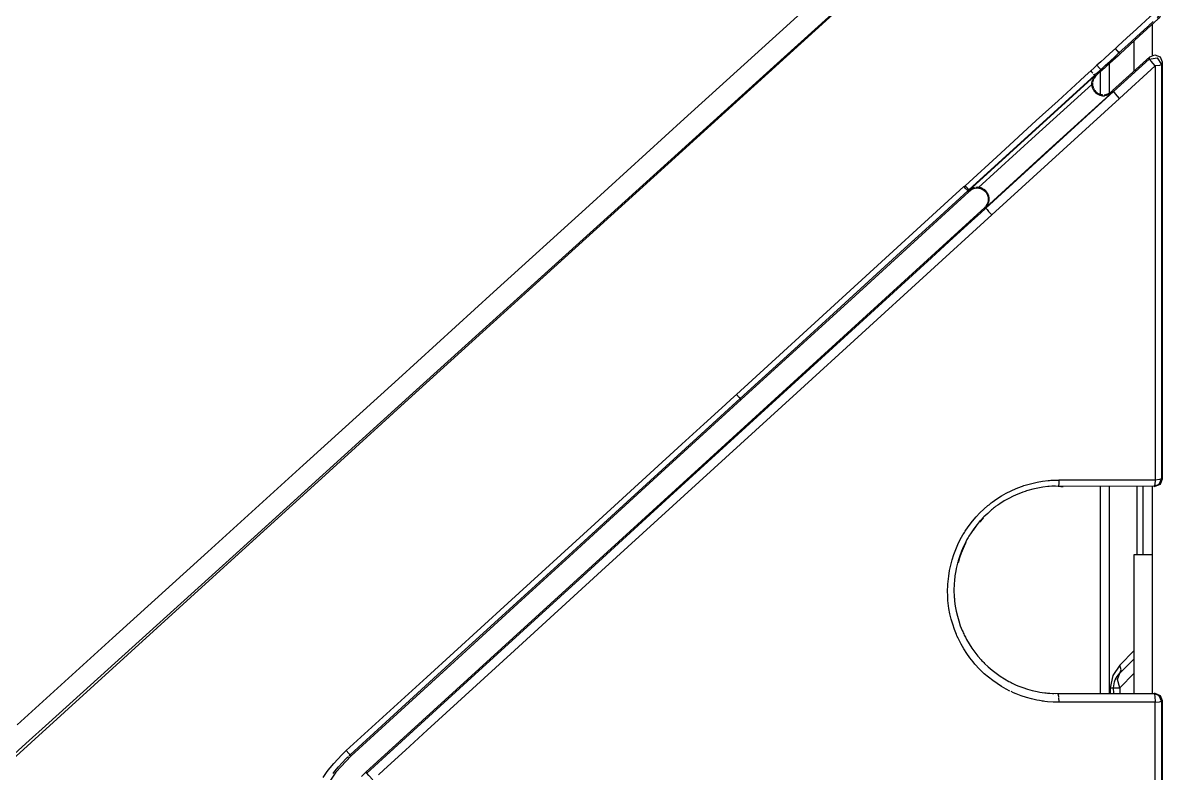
# Model space of a CAD drawing. Header units: millimetres. Extents: x 1291 to 5660, y 748 to 2981.
# Drawn here: x 2709.2 to 2786.4, y 2284.8 to 2335.6 of the extents above; entities that cross this region are included whole.
import ezdxf

# ---------------------------------------------------------------- set-up
doc = ezdxf.new("R2010")
doc.units = ezdxf.units.MM

msp = doc.modelspace()

# ---------------------------------------------------------------- linework, layer by layer
for p, q in [((2785.753, 2304.201), (2785.753, 2290.197)), ((2779.417, 2289.893), (2779.422, 2289.578))]:
    msp.add_line(p, q)
for points in [[(2786.346, 2393.103), (2786.341, 2336.226), (2786.336, 2336.195), (2786.331, 2336.174), (2786.321, 2336.123), (2786.3, 2336.076), (2786.295, 2336.061), (2786.29, 2336.05), (2786.284, 2336.04), (2786.279, 2336.019), (2786.264, 2336.004), (2786.248, 2335.983), (2786.217, 2335.937), (2786.181, 2335.901), (2784.892, 2334.725), (2783.593, 2333.545)], [(2708.783, 2288.042), (2715.244, 2293.915), (2721.709, 2299.782), (2728.17, 2305.645), (2734.636, 2311.512), (2741.096, 2317.385), (2747.567, 2323.258), (2754.023, 2329.126), (2760.488, 2334.988), (2773.415, 2346.729), (2786.346, 2358.469)], [(2786.346, 2356.427), (2773.59, 2344.842), (2748.067, 2321.68), (2735.311, 2310.095), (2728.933, 2304.304), (2722.55, 2298.514), (2703.415, 2281.143), (2697.032, 2275.353), (2684.276, 2263.772)], [(2785.965, 2356.066), (2785.939, 2356.046), (2785.887, 2355.994), (2785.857, 2355.974), (2785.831, 2355.948), (2785.805, 2355.927), (2785.774, 2355.901), (2785.748, 2355.87), (2773.276, 2344.594), (2760.803, 2333.313), (2748.335, 2322.036), (2735.868, 2310.749), (2723.401, 2299.468), (2710.933, 2288.181), (2709.376, 2286.773), (2707.819, 2285.356)], [(2786.176, 2335.911), (2786.171, 2335.927), (2786.166, 2335.937), (2786.161, 2335.947), (2786.145, 2335.968), (2786.135, 2335.994), (2786.254, 2336.159), (2786.3, 2336.36), (2786.171, 2336.308), (2785.872, 2336.272), (2785.738, 2336.159), (2785.609, 2336.04), (2785.026, 2335.504), (2784.444, 2334.973), (2784.072, 2334.632), (2783.706, 2334.297), (2783.485, 2334.096), (2783.268, 2333.905)], [(2783.531, 2333.617), (2784.119, 2334.153), (2784.707, 2334.694), (2785.47, 2335.385), (2785.506, 2335.421), (2785.547, 2335.452), (2785.841, 2335.726)], [(2785.753, 2335.514), (2785.753, 2333.441)], [(2784.552, 2332.384), (2784.552, 2334.421)], [(2783.51, 2333.637), (2783.268, 2333.895), (2782.902, 2333.565), (2782.531, 2333.23), (2782.273, 2332.993), (2782.015, 2332.761), (2781.804, 2332.57), (2781.598, 2332.374), (2781.649, 2332.317), (2781.701, 2332.266), (2781.742, 2332.219)], [(2781.855, 2332.101), (2781.866, 2332.096), (2781.917, 2332.147), (2781.969, 2332.194), (2782.026, 2332.245), (2782.18, 2332.384), (2782.278, 2332.472), (2782.438, 2332.616), (2782.593, 2332.761), (2782.753, 2332.9), (2782.907, 2333.044), (2783.222, 2333.328), (2783.536, 2333.617), (2783.526, 2333.622)], [(2783.603, 2333.545), (2783.531, 2333.478), (2783.449, 2333.405), (2782.897, 2332.905), (2782.34, 2332.405), (2782.278, 2332.477), (2782.196, 2332.56), (2782.01, 2332.761)], [(2782.541, 2330.765), (2782.618, 2330.776), (2782.763, 2330.817), (2782.794, 2330.838), (2782.814, 2330.843), (2782.83, 2330.853), (2782.897, 2330.894), (2782.959, 2330.941), (2782.985, 2330.966), (2783.015, 2330.987), (2783.052, 2331.013), (2783.072, 2331.039), (2785.599, 2333.343), (2785.949, 2333.478), (2786.295, 2333.323), (2786.439, 2332.988), (2786.439, 2304.696)], [(2783.134, 2330.972), (2785.557, 2333.184), (2785.604, 2333.338)], [(2783.371, 2333.787), (2783.325, 2333.838)], [(2783.485, 2333.663), (2783.454, 2333.699), (2783.418, 2333.74)], [(2783.567, 2333.575), (2783.536, 2333.617)], [(2733.28, 2284.654), (2733.646, 2284.995), (2735.126, 2286.34), (2736.6, 2287.691), (2742.514, 2293.085), (2748.423, 2298.478), (2761.659, 2310.548), (2774.889, 2322.624), (2783.541, 2330.518), (2785.965, 2332.73), (2785.965, 2304.639), (2785.939, 2304.345), (2785.898, 2304.227), (2785.944, 2304.196)], [(2786.444, 2332.983), (2786.393, 2332.812), (2786.393, 2304.727), (2786.269, 2304.67), (2785.965, 2304.639), (2779.442, 2304.639)], [(2782.34, 2332.405), (2782.129, 2332.214), (2781.917, 2332.018)], [(2782.252, 2330.801), (2782.252, 2332.457)], [(2782.84, 2332.848), (2782.84, 2330.863)], [(2781.866, 2332.096), (2777.602, 2328.203), (2773.337, 2324.315), (2773.255, 2324.398), (2773.075, 2324.594), (2775.488, 2326.805), (2777.906, 2329.007), (2779.38, 2330.358), (2780.86, 2331.704), (2781.226, 2332.044), (2781.598, 2332.374)], [(2773.348, 2324.274), (2773.337, 2324.253), (2773.312, 2324.243), (2777.602, 2328.156), (2781.891, 2332.065)], [(2781.685, 2331.709), (2781.68, 2331.663), (2781.67, 2331.621), (2781.659, 2331.539), (2781.659, 2331.456), (2781.67, 2331.389), (2781.68, 2331.333), (2781.685, 2331.307), (2781.696, 2331.276), (2781.701, 2331.25), (2781.716, 2331.214), (2781.737, 2331.168), (2781.763, 2331.111), (2781.778, 2331.085), (2781.799, 2331.059), (2781.814, 2331.034), (2781.83, 2331.013), (2781.912, 2330.925), (2782.005, 2330.848), (2782.031, 2330.827), (2782.056, 2330.817), (2782.082, 2330.801), (2782.113, 2330.781), (2782.165, 2330.76), (2782.221, 2330.734), (2782.247, 2330.734), (2782.278, 2330.724), (2782.314, 2330.719), (2782.34, 2330.714), (2782.397, 2330.698), (2782.521, 2330.698), (2782.551, 2330.709)], [(2781.696, 2331.745), (2781.69, 2331.719)], [(2781.809, 2331.977), (2781.706, 2331.766)], [(2781.799, 2331.828), (2781.778, 2331.791), (2781.763, 2331.761), (2781.742, 2331.683), (2781.726, 2331.611)], [(2781.783, 2332.178), (2781.814, 2332.142), (2781.84, 2332.116)], [(2781.799, 2331.956), (2781.788, 2331.941)], [(2781.928, 2332.018), (2781.871, 2331.962), (2781.83, 2331.895), (2781.814, 2331.858)], [(2781.938, 2332.034), (2781.912, 2332.049), (2781.891, 2332.07), (2781.876, 2332.06), (2781.861, 2332.044), (2781.855, 2332.023), (2781.835, 2332.008)], [(2732.14, 2284.541), (2732.439, 2284.84), (2753.425, 2303.99), (2774.415, 2323.129), (2774.436, 2323.114), (2774.462, 2323.093), (2778.782, 2327.043), (2783.113, 2330.992)], [(2773.987, 2324.485), (2777.849, 2327.991), (2781.665, 2331.451)], [(2774.477, 2323.078), (2783.134, 2330.977), (2783.263, 2330.827), (2783.536, 2330.518)], [(2781.726, 2331.575), (2781.726, 2331.534), (2781.716, 2331.498), (2781.726, 2331.461), (2781.726, 2331.389), (2781.747, 2331.312), (2781.752, 2331.296), (2781.763, 2331.276), (2781.763, 2331.26), (2781.768, 2331.24)], [(2781.783, 2331.204), (2781.799, 2331.168), (2781.814, 2331.142), (2781.835, 2331.111), (2781.855, 2331.075), (2781.876, 2331.049), (2781.928, 2330.992), (2781.984, 2330.941), (2782.01, 2330.91), (2782.041, 2330.894), (2782.103, 2330.853), (2782.17, 2330.817), (2782.242, 2330.796), (2782.278, 2330.781), (2782.428, 2330.76)], [(2783.113, 2330.992), (2782.974, 2330.874), (2782.897, 2330.827), (2782.876, 2330.812), (2782.814, 2330.781), (2782.804, 2330.776), (2782.773, 2330.76), (2782.758, 2330.755), (2782.732, 2330.745)], [(2783.067, 2330.956), (2783.021, 2330.91)], [(2783.072, 2331.039), (2783.088, 2331.023), (2783.103, 2331.003), (2783.108, 2331.003), (2783.113, 2330.992), (2783.119, 2330.987), (2783.134, 2330.977)], [(2782.314, 2330.776), (2782.35, 2330.771), (2782.392, 2330.765)], [(2782.5, 2330.76), (2782.521, 2330.765)], [(2782.701, 2330.734), (2782.639, 2330.719), (2782.582, 2330.709)], [(2729.531, 2284.479), (2729.758, 2284.809), (2729.882, 2284.969), (2730.006, 2285.123), (2730.258, 2285.438), (2730.531, 2285.732), (2730.81, 2286.026), (2731.104, 2286.304), (2736.574, 2291.29), (2742.05, 2296.292), (2747.959, 2301.68), (2753.868, 2307.073), (2755.348, 2308.429), (2756.828, 2309.77), (2757.194, 2310.11), (2757.565, 2310.445), (2765.278, 2317.488), (2772.997, 2324.532), (2773.033, 2324.568), (2773.075, 2324.594)], [(2773.951, 2324.429), (2773.76, 2324.418), (2773.724, 2324.408), (2773.688, 2324.403), (2773.652, 2324.382), (2773.58, 2324.361), (2773.513, 2324.325), (2773.446, 2324.279), (2773.43, 2324.269), (2773.42, 2324.253), (2773.41, 2324.253), (2773.405, 2324.243), (2773.394, 2324.238), (2773.389, 2324.233), (2773.358, 2324.207), (2773.337, 2324.181), (2765.614, 2317.138), (2757.895, 2310.095), (2752.197, 2304.897), (2746.505, 2299.705), (2742.741, 2296.266), (2738.967, 2292.827), (2731.429, 2285.948), (2730.397, 2284.845), (2729.557, 2283.587)], [(2731.434, 2285.943), (2731.367, 2286.021), (2738.905, 2292.899), (2742.674, 2296.333), (2746.443, 2299.772), (2757.828, 2310.167), (2761.252, 2313.286), (2764.67, 2316.406), (2766.82, 2318.365), (2768.965, 2320.329), (2771.115, 2322.289), (2773.26, 2324.248), (2773.255, 2324.253), (2773.234, 2324.269), (2773.214, 2324.294), (2773.183, 2324.331), (2773.142, 2324.372), (2773.1, 2324.418), (2773.049, 2324.47), (2772.997, 2324.526)], [(2773.533, 2324.403), (2773.492, 2324.382), (2773.456, 2324.361), (2773.42, 2324.336), (2773.301, 2324.279), (2773.26, 2324.248)], [(2773.26, 2324.243), (2773.291, 2324.207), (2773.327, 2324.171)], [(2773.312, 2324.243), (2773.291, 2324.243)], [(2773.363, 2324.289), (2773.358, 2324.284)], [(2773.709, 2324.465), (2773.621, 2324.444), (2773.606, 2324.429), (2773.58, 2324.418), (2773.559, 2324.413)], [(2774.204, 2324.429), (2774.157, 2324.449), (2774.095, 2324.465), (2774.039, 2324.48), (2773.982, 2324.485), (2773.936, 2324.49), (2773.796, 2324.485)], [(2773.817, 2324.429), (2773.796, 2324.418)], [(2773.843, 2324.49), (2773.822, 2324.485)], [(2774.487, 2324.15), (2774.472, 2324.16), (2774.451, 2324.191), (2774.42, 2324.217), (2774.286, 2324.392), (2774.26, 2324.408), (2774.24, 2324.418), (2774.064, 2324.413), (2774.028, 2324.418), (2773.951, 2324.429)], [(2774.137, 2324.392), (2774.168, 2324.382), (2774.24, 2324.351), (2774.302, 2324.31), (2774.322, 2324.3), (2774.338, 2324.289), (2774.369, 2324.269)], [(2774.565, 2323.222), (2774.58, 2323.248), (2774.596, 2323.268), (2774.626, 2323.325), (2774.647, 2323.382), (2774.673, 2323.433), (2774.683, 2323.49), (2774.694, 2323.516), (2774.694, 2323.547), (2774.699, 2323.578), (2774.709, 2323.598), (2774.709, 2323.774), (2774.699, 2323.805), (2774.694, 2323.836), (2774.678, 2323.892), (2774.663, 2323.944), (2774.642, 2323.995), (2774.616, 2324.052), (2774.606, 2324.078), (2774.59, 2324.099), (2774.58, 2324.124), (2774.559, 2324.15), (2774.523, 2324.191), (2774.487, 2324.238), (2774.467, 2324.253), (2774.451, 2324.279), (2774.425, 2324.289), (2774.405, 2324.315), (2774.358, 2324.346), (2774.307, 2324.372)], [(2774.498, 2324.135), (2774.508, 2324.114), (2774.518, 2324.104), (2774.559, 2324.042), (2774.59, 2323.975), (2774.601, 2323.939), (2774.616, 2323.903), (2774.626, 2323.887), (2774.626, 2323.867), (2774.637, 2323.846)], [(2774.467, 2323.191), (2774.441, 2323.16), (2774.415, 2323.129)], [(2774.451, 2323.093), (2774.498, 2323.129), (2774.529, 2323.176), (2774.549, 2323.201)], [(2774.637, 2323.526), (2774.611, 2323.454), (2774.59, 2323.382), (2774.554, 2323.315), (2774.513, 2323.253), (2774.487, 2323.222)], [(2774.637, 2323.83), (2774.647, 2323.753), (2774.647, 2323.624), (2774.642, 2323.598), (2774.637, 2323.562)], [(2757.833, 2310.167), (2757.751, 2310.249), (2757.565, 2310.45)], [(2757.895, 2310.089), (2757.828, 2310.167)], [(2776.117, 2290.341), (2775.869, 2290.465), (2775.549, 2290.651), (2775.24, 2290.842), (2774.946, 2291.053), (2774.657, 2291.275), (2774.379, 2291.517), (2774.116, 2291.765), (2774.049, 2291.832), (2773.734, 2292.167), (2773.616, 2292.311), (2773.394, 2292.595), (2773.183, 2292.894), (2772.987, 2293.198), (2772.801, 2293.512), (2772.595, 2293.925), (2772.523, 2294.09), (2772.487, 2294.178), (2772.347, 2294.518), (2772.234, 2294.863), (2772.131, 2295.214), (2772.048, 2295.57), (2771.981, 2295.931), (2771.935, 2296.297), (2771.914, 2296.482), (2771.894, 2296.854), (2771.889, 2297.039), (2771.889, 2297.22), (2771.894, 2297.405), (2771.904, 2297.591), (2771.92, 2297.771), (2771.961, 2298.138), (2772.023, 2298.504), (2772.059, 2298.689), (2772.1, 2298.87), (2772.121, 2298.957), (2772.146, 2299.05), (2772.167, 2299.138), (2772.193, 2299.231), (2772.306, 2299.586), (2772.44, 2299.932), (2772.585, 2300.272), (2772.75, 2300.607), (2772.837, 2300.767), (2772.93, 2300.932), (2772.982, 2301.015), (2773.028, 2301.092), (2773.08, 2301.169), (2773.131, 2301.252), (2773.343, 2301.561), (2773.575, 2301.855), (2773.817, 2302.139), (2774.07, 2302.412), (2774.338, 2302.67), (2774.621, 2302.917), (2774.699, 2302.974), (2774.771, 2303.036), (2774.843, 2303.093), (2774.92, 2303.149), (2775.07, 2303.258), (2775.225, 2303.366), (2775.539, 2303.567), (2775.864, 2303.747), (2776.199, 2303.918), (2776.539, 2304.067), (2776.715, 2304.139), (2776.89, 2304.201), (2776.978, 2304.237), (2777.065, 2304.263), (2777.158, 2304.294), (2777.246, 2304.32), (2777.607, 2304.418), (2777.968, 2304.5), (2778.334, 2304.562), (2778.7, 2304.608), (2778.793, 2304.614), (2778.885, 2304.624), (2779.071, 2304.634), (2779.442, 2304.645), (2779.442, 2304.562), (2779.437, 2304.485), (2779.432, 2304.412), (2779.422, 2304.351), (2779.417, 2304.304), (2779.406, 2304.258), (2779.391, 2304.237), (2779.38, 2304.227), (2779.561, 2304.211), (2779.736, 2304.201)], [(2786.444, 2304.696), (2786.295, 2304.34), (2785.944, 2304.201), (2779.205, 2304.227), (2779.035, 2304.222), (2778.947, 2304.222), (2778.772, 2304.201), (2778.69, 2304.201), (2778.344, 2304.155), (2778.004, 2304.098), (2777.663, 2304.026), (2777.328, 2303.933), (2777.241, 2303.907), (2777.158, 2303.876), (2776.993, 2303.825), (2776.828, 2303.758), (2776.663, 2303.696), (2776.343, 2303.557), (2776.034, 2303.402), (2775.73, 2303.227), (2775.436, 2303.041), (2775.292, 2302.938), (2775.147, 2302.84), (2775.08, 2302.783), (2775.008, 2302.726), (2774.941, 2302.675), (2774.874, 2302.618), (2774.606, 2302.386), (2774.353, 2302.149), (2774.116, 2301.891)], [(2785.898, 2304.227), (2786.248, 2304.371), (2786.393, 2304.727), (2786.444, 2304.691)], [(2782.252, 2290.197), (2782.252, 2304.201)], [(2782.84, 2304.196), (2782.84, 2290.197)], [(2784.743, 2299.581), (2784.743, 2304.196)], [(2785.155, 2299.586), (2785.155, 2304.201)], [(2773.889, 2301.623), (2773.678, 2301.345), (2773.477, 2301.061), (2773.43, 2300.989), (2773.384, 2300.906), (2773.337, 2300.839), (2773.291, 2300.757), (2773.203, 2300.612), (2773.121, 2300.453), (2772.966, 2300.148), (2772.827, 2299.829), (2772.708, 2299.504), (2772.6, 2299.174), (2772.58, 2299.081), (2772.554, 2298.999), (2772.512, 2298.834), (2772.476, 2298.658), (2772.44, 2298.493), (2772.384, 2298.153), (2772.347, 2297.813), (2772.332, 2297.637), (2772.327, 2297.462), (2772.322, 2297.297), (2772.322, 2297.122), (2772.332, 2296.771), (2772.337, 2296.689), (2772.347, 2296.606), (2772.353, 2296.513), (2772.363, 2296.431), (2772.409, 2296.091), (2772.471, 2295.75), (2772.549, 2295.425), (2772.641, 2295.095), (2772.75, 2294.771), (2772.879, 2294.451), (2772.91, 2294.379), (2772.946, 2294.296), (2772.982, 2294.219), (2773.018, 2294.136), (2773.095, 2293.982), (2773.178, 2293.832), (2773.348, 2293.538), (2773.528, 2293.255), (2773.724, 2292.976), (2773.936, 2292.708), (2774.162, 2292.45), (2774.219, 2292.388), (2774.276, 2292.332), (2774.338, 2292.27), (2774.4, 2292.203), (2774.647, 2291.976), (2774.905, 2291.754), (2775.173, 2291.543), (2775.451, 2291.347), (2775.74, 2291.161), (2776.039, 2290.996), (2776.117, 2290.96), (2776.189, 2290.914), (2776.271, 2290.878), (2776.503, 2290.769), (2776.663, 2290.702), (2776.983, 2290.573), (2777.308, 2290.47), (2777.633, 2290.383), (2777.968, 2290.305), (2778.138, 2290.269), (2778.308, 2290.244), (2778.483, 2290.223), (2778.571, 2290.207), (2778.653, 2290.197), (2778.829, 2290.187), (2779.179, 2290.171)], [(2773.642, 2301.247), (2773.853, 2301.53), (2774.116, 2301.891)], [(2774.08, 2301.798), (2774.317, 2302.066)], [(2773.136, 2300.417), (2773.095, 2300.334), (2773.018, 2300.169), (2772.94, 2300.009), (2772.806, 2299.69), (2772.693, 2299.36), (2772.595, 2299.024)], [(2784.552, 2290.197), (2784.552, 2299.586), (2785.753, 2299.586)], [(2784.552, 2291.543), (2783.562, 2290.548), (2783.407, 2291.12), (2783.562, 2291.543), (2783.65, 2291.78), (2783.562, 2292.105), (2784.552, 2293.095)], [(2773.987, 2291.899), (2773.92, 2291.966)], [(2783.562, 2292.105), (2783.088, 2291.388), (2782.918, 2290.548), (2782.918, 2290.197)], [(2785.965, 2261.292), (2785.965, 2289.578), (2779.422, 2289.578), (2779.045, 2289.589), (2778.674, 2289.614), (2778.488, 2289.635), (2778.122, 2289.692), (2777.942, 2289.728), (2777.581, 2289.805), (2777.23, 2289.903), (2776.88, 2290.022), (2776.539, 2290.151), (2776.369, 2290.223), (2776.199, 2290.3)], [(2779.004, 2290.176), (2779.092, 2290.176)], [(2779.179, 2290.171), (2785.939, 2290.197), (2786.295, 2290.048), (2786.444, 2289.692)], [(2779.355, 2290.192), (2779.355, 2290.166), (2779.37, 2290.151), (2779.375, 2290.135), (2779.38, 2290.115), (2779.391, 2290.089), (2779.396, 2290.058), (2779.406, 2289.986), (2779.411, 2289.939)], [(2779.355, 2290.166), (2785.898, 2290.166), (2785.949, 2289.986), (2785.965, 2289.578), (2786.269, 2289.609), (2786.393, 2289.661), (2786.393, 2261.411), (2786.398, 2261.111)], [(2782.918, 2290.548), (2783.562, 2290.548), (2783.562, 2290.197)], [(2786.444, 2289.697), (2786.393, 2289.661), (2786.248, 2290.017), (2785.898, 2290.166), (2785.939, 2290.192)], [(2778.396, 2289.651), (2778.308, 2289.661)], [(2779.417, 2289.841), (2779.422, 2289.795)], [(2786.444, 2289.692), (2786.403, 2254.156), (2786.264, 2253.986), (2785.949, 2253.898)], [(2731.362, 2286.015), (2731.279, 2286.098), (2731.104, 2286.304)], [(2730.207, 2284.747), (2730.32, 2284.902), (2730.568, 2285.196), (2730.82, 2285.479), (2731.088, 2285.758), (2731.155, 2285.825), (2731.228, 2285.887), (2731.258, 2285.923)], [(2731.295, 2285.954), (2731.315, 2285.969), (2731.331, 2285.985), (2731.346, 2286.005)], [(2732.501, 2284.773), (2732.444, 2284.835)]]:
    msp.add_lwpolyline(points)
msp.add_lwpolyline([(2786.393, 2332.812), (2786.269, 2332.756), (2785.965, 2332.73), (2785.686, 2333.034), (2785.557, 2333.184), (2786.099, 2333.271)], close=True)
for points in [[(2732.908, 2284.319), (2732.63, 2284.623), (2732.501, 2284.773), (2739.823, 2291.455), (2747.144, 2298.132), (2753.053, 2303.526), (2758.967, 2308.919), (2764.876, 2314.312), (2770.79, 2319.706), (2772.265, 2321.056), (2773.745, 2322.402), (2774.111, 2322.742), (2774.482, 2323.078), (2774.472, 2323.088), (2774.462, 2323.093, 0.014861), (2774.889, 2322.624)], [(2783.155, 2290.197), (2783.15, 2290.553, -0.198872), (2783.562, 2291.543), (2784.552, 2292.528)]]:
    msp.add_lwpolyline(points, format="xyb")

doc.saveas('drawing.dxf')
